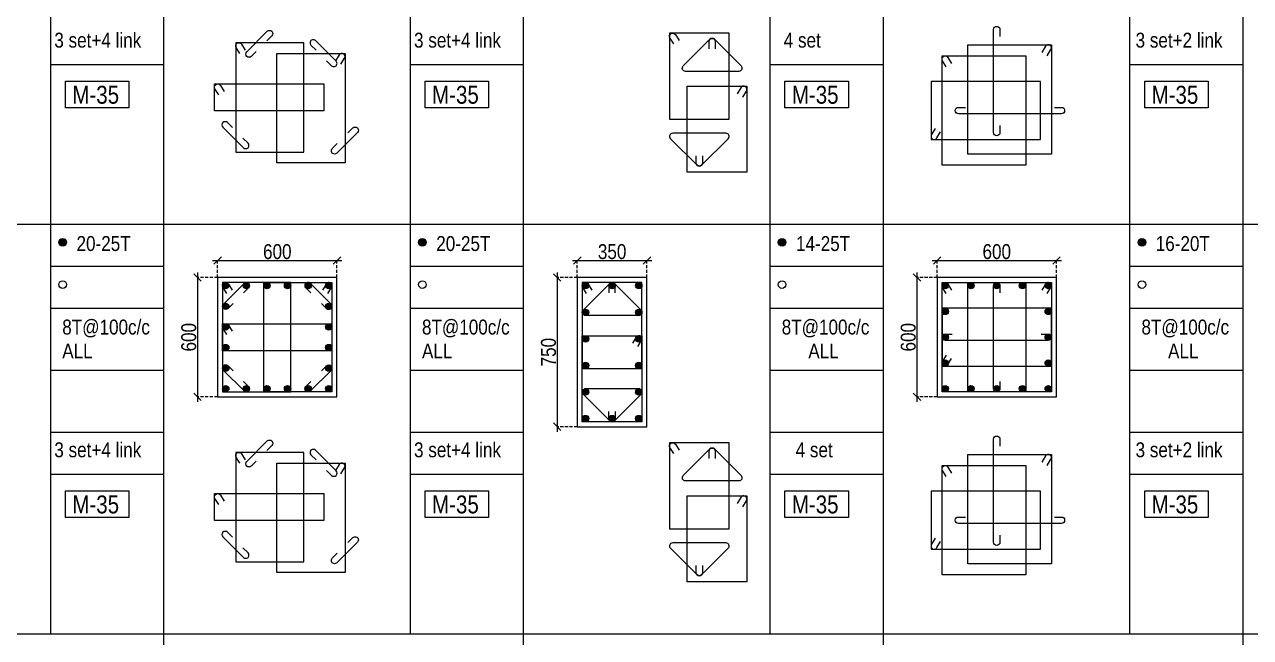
# Model space of a CAD drawing. Header units: millimetres. Extents: x 1112055 to 3390982, y -148532 to 766891.
# Drawn here: x 2561315 to 2585967, y 583427 to 595756 of the extents above; entities that cross this region are included whole.
import ezdxf
from ezdxf.enums import TextEntityAlignment as Align

# ---------------------------------------------------------------- set-up
doc = ezdxf.new("R2010")
doc.units = ezdxf.units.MM
doc.header["$PDMODE"] = 35
doc.header["$PDSIZE"] = -25
doc.linetypes.add('DASHED2', pattern=[0.375, 0.25, -0.125])
doc.linetypes.add('Hidden', pattern=[9.525, 6.35, -3.175])
for name, color, linetype, lineweight in [('B COL. SIZE DIM', 220, 'Continuous', 25), ('B COLSCH', 204, 'Continuous', 20), ('B COLUMN', 1, 'Hidden', 9), ('B STEEL', 34, 'Continuous', 15)]:
    doc.layers.add(name, color=color, linetype=linetype, lineweight=lineweight)
doc.layers.add('B TEXT', color=7, linetype='Continuous')
doc.styles.add('dim inside', font='romans.shx', dxfattribs={"width": 0.8, "height": 125})
doc.styles.add('SWINC', font='swissc.ttf')
doc.dimstyles.new('dim inside', dxfattribs={"dimtxt": 125, "dimasz": 100, "dimexe": 0, "dimexo": 0, "dimgap": 10, "dimtad": 0, "dimdec": 0, "dimzin": 0, "dimdsep": 46, "dimtxsty": 'dim inside', "dimblk": 'SMALL', "dimcen": 0.09, "dimadec": 0, "dimazin": 0, "dimtfac": 1, "dimtdec": 0, "dimtofl": 0, "dimtmove": 0, "dimatfit": 3, "dimfxl": 1, "dimtolj": 1, "dimtzin": 0, "dimarcsym": 2})

# ---------------------------------------------------------------- blocks, each defined once
blk = doc.blocks.new('_Oblique')
at = {"color": 0, "linetype": 'ByBlock', "lineweight": -2}
blk.add_line((-0.5, -0.5), (0.5, 0.5), dxfattribs=at)
blk = doc.blocks.new('*D5587')
at = {"layer": 'B COL. SIZE DIM', "color": 250, "lineweight": 9, "ltscale": 250, "transparency": 16777216}
blk.add_line((2572331, 591011), (2573931, 591011), dxfattribs=at)
at = {"layer": 'B COL. SIZE DIM', "color": 250, "linetype": 'DASHED2', "lineweight": 9, "ltscale": 250, "transparency": 16777216}
for p, q in [((2572431, 590666), (2572431, 591011)), ((2573831, 590666), (2573831, 591011))]:
    blk.add_line(p, q, dxfattribs=at)
at = {"layer": 'Defpoints', "color": 0, "lineweight": 40, "transparency": 16777216}
for p in [(2573831, 591011), (2572431, 590666), (2573831, 590666)]:
    blk.add_point(p, dxfattribs=at)
at = {"layer": 'B COL. SIZE DIM', "color": 250, "lineweight": 9, "transparency": 16777216, "xscale": 150, "yscale": 150, "zscale": 150, "rotation": 180}
blk.add_blockref('_Oblique', (2572431, 591011), dxfattribs=at)
at = {"layer": 'B COL. SIZE DIM', "color": 250, "lineweight": 9, "transparency": 16777216, "xscale": 150, "yscale": 150, "zscale": 150}
blk.add_blockref('_Oblique', (2573831, 591011), dxfattribs=at)
at = {"layer": 'B COL. SIZE DIM', "color": 6, "transparency": 16777216, "insert": (2573131, 591186), "char_height": 300, "attachment_point": 5, "style": 'SWINC'}
blk.add_mtext('\\A1;350', dxfattribs=at)
blk = doc.blocks.new('*D5588')
at = {"layer": 'B COL. SIZE DIM', "color": 250, "lineweight": 9, "ltscale": 250, "transparency": 16777216}
blk.add_line((2572027, 590766), (2572027, 587566), dxfattribs=at)
at = {"layer": 'B COL. SIZE DIM', "color": 250, "linetype": 'DASHED2', "lineweight": 9, "ltscale": 250, "transparency": 16777216}
for p, q in [((2572431, 590666), (2572027, 590666)), ((2572431, 587666), (2572027, 587666))]:
    blk.add_line(p, q, dxfattribs=at)
at = {"layer": 'Defpoints', "color": 0, "lineweight": 40, "transparency": 16777216}
for p in [(2572431, 590666), (2572027, 587666), (2572431, 587666)]:
    blk.add_point(p, dxfattribs=at)
at = {"layer": 'B COL. SIZE DIM', "color": 250, "lineweight": 9, "transparency": 16777216, "xscale": 150, "yscale": 150, "zscale": 150}
for p, rotation in [((2572027, 590666), 90), ((2572027, 587666), 270)]:
    blk.add_blockref('_Oblique', p, dxfattribs=dict(at, rotation=rotation))
at = {"layer": 'B COL. SIZE DIM', "color": 6, "transparency": 16777216, "insert": (2571852, 589166), "char_height": 300, "attachment_point": 5, "rotation": 90, "style": 'SWINC'}
blk.add_mtext('\\A1;750', dxfattribs=at)
blk = doc.blocks.new('*D5599')
at = {"layer": 'B COL. SIZE DIM', "color": 250, "lineweight": 9, "ltscale": 250, "transparency": 16777216}
blk.add_line((2579565, 591011), (2582165, 591011), dxfattribs=at)
at = {"layer": 'B COL. SIZE DIM', "color": 250, "linetype": 'DASHED2', "lineweight": 9, "ltscale": 250, "transparency": 16777216}
for p, q in [((2579665, 590666), (2579665, 591011)), ((2582065, 590666), (2582065, 591011))]:
    blk.add_line(p, q, dxfattribs=at)
at = {"layer": 'Defpoints', "color": 0, "lineweight": 40, "transparency": 16777216}
for p in [(2582065, 591011), (2579665, 590666), (2582065, 590666)]:
    blk.add_point(p, dxfattribs=at)
at = {"layer": 'B COL. SIZE DIM', "color": 250, "lineweight": 9, "transparency": 16777216, "xscale": 150, "yscale": 150, "zscale": 150, "rotation": 180}
blk.add_blockref('_Oblique', (2579665, 591011), dxfattribs=at)
at = {"layer": 'B COL. SIZE DIM', "color": 250, "lineweight": 9, "transparency": 16777216, "xscale": 150, "yscale": 150, "zscale": 150}
blk.add_blockref('_Oblique', (2582065, 591011), dxfattribs=at)
at = {"layer": 'B COL. SIZE DIM', "color": 6, "transparency": 16777216, "insert": (2580865, 591186), "char_height": 300, "attachment_point": 5, "style": 'SWINC'}
blk.add_mtext('\\A1;600', dxfattribs=at)
blk = doc.blocks.new('*D5600')
at = {"layer": 'B COL. SIZE DIM', "color": 250, "lineweight": 9, "ltscale": 250, "transparency": 16777216}
blk.add_line((2579261, 590766), (2579261, 588166), dxfattribs=at)
at = {"layer": 'B COL. SIZE DIM', "color": 250, "linetype": 'DASHED2', "lineweight": 9, "ltscale": 250, "transparency": 16777216}
for p, q in [((2579665, 590666), (2579261, 590666)), ((2579665, 588266), (2579261, 588266))]:
    blk.add_line(p, q, dxfattribs=at)
at = {"layer": 'Defpoints', "color": 0, "lineweight": 40, "transparency": 16777216}
for p in [(2579665, 590666), (2579261, 588266), (2579665, 588266)]:
    blk.add_point(p, dxfattribs=at)
at = {"layer": 'B COL. SIZE DIM', "color": 250, "lineweight": 9, "transparency": 16777216, "xscale": 150, "yscale": 150, "zscale": 150}
for p, rotation in [((2579261, 590666), 90), ((2579261, 588266), 270)]:
    blk.add_blockref('_Oblique', p, dxfattribs=dict(at, rotation=rotation))
at = {"layer": 'B COL. SIZE DIM', "color": 6, "transparency": 16777216, "insert": (2579086, 589466), "char_height": 300, "attachment_point": 5, "rotation": 90, "style": 'SWINC'}
blk.add_mtext('\\A1;600', dxfattribs=at)
blk = doc.blocks.new('*D5321')
at = {"layer": 'B COL. SIZE DIM', "color": 250, "lineweight": 9, "ltscale": 250, "transparency": 16777216}
blk.add_line((2565098, 591011), (2567698, 591011), dxfattribs=at)
at = {"layer": 'B COL. SIZE DIM', "color": 250, "linetype": 'DASHED2', "lineweight": 9, "ltscale": 250, "transparency": 16777216}
for p, q in [((2565198, 590666), (2565198, 591011)), ((2567598, 590666), (2567598, 591011))]:
    blk.add_line(p, q, dxfattribs=at)
at = {"layer": 'Defpoints', "color": 0, "lineweight": 40, "transparency": 16777216}
for p in [(2567598, 591011), (2565198, 590666), (2567598, 590666)]:
    blk.add_point(p, dxfattribs=at)
at = {"layer": 'B COL. SIZE DIM', "color": 250, "lineweight": 9, "transparency": 16777216, "xscale": 150, "yscale": 150, "zscale": 150, "rotation": 180}
blk.add_blockref('_Oblique', (2565198, 591011), dxfattribs=at)
at = {"layer": 'B COL. SIZE DIM', "color": 250, "lineweight": 9, "transparency": 16777216, "xscale": 150, "yscale": 150, "zscale": 150}
blk.add_blockref('_Oblique', (2567598, 591011), dxfattribs=at)
at = {"layer": 'B COL. SIZE DIM', "color": 6, "transparency": 16777216, "insert": (2566398, 591186), "char_height": 300, "attachment_point": 5, "style": 'SWINC'}
blk.add_mtext('\\A1;600', dxfattribs=at)
blk = doc.blocks.new('*D5322')
at = {"layer": 'B COL. SIZE DIM', "color": 250, "lineweight": 9, "ltscale": 250, "transparency": 16777216}
blk.add_line((2564794, 590766), (2564794, 588166), dxfattribs=at)
at = {"layer": 'B COL. SIZE DIM', "color": 250, "linetype": 'DASHED2', "lineweight": 9, "ltscale": 250, "transparency": 16777216}
for p, q in [((2565198, 590666), (2564794, 590666)), ((2565198, 588266), (2564794, 588266))]:
    blk.add_line(p, q, dxfattribs=at)
at = {"layer": 'Defpoints', "color": 0, "lineweight": 40, "transparency": 16777216}
for p in [(2565198, 590666), (2564794, 588266), (2565198, 588266)]:
    blk.add_point(p, dxfattribs=at)
at = {"layer": 'B COL. SIZE DIM', "color": 250, "lineweight": 9, "transparency": 16777216, "xscale": 150, "yscale": 150, "zscale": 150}
for p, rotation in [((2564794, 590666), 90), ((2564794, 588266), 270)]:
    blk.add_blockref('_Oblique', p, dxfattribs=dict(at, rotation=rotation))
at = {"layer": 'B COL. SIZE DIM', "color": 6, "transparency": 16777216, "insert": (2564619, 589466), "char_height": 300, "attachment_point": 5, "rotation": 90, "style": 'SWINC'}
blk.add_mtext('\\A1;600', dxfattribs=at)

msp = doc.modelspace()

# ---------------------------------------------------------------- hatches: boundary and pattern name
at = {"layer": 'B STEEL', "lineweight": 9, "ltscale": 0.5}
h = msp.add_hatch(color=34, dxfattribs=at)
edge = h.paths.add_edge_path()
edge.add_arc((2562082.3, 591375), 76.8, 0, 360)
h = msp.add_hatch(color=34, dxfattribs=at)
edge = h.paths.add_edge_path()
edge.add_arc((2569315.9, 591375), 76.8, 0, 360)
h = msp.add_hatch(color=34, dxfattribs=at)
edge = h.paths.add_edge_path()
edge.add_arc((2576549.4, 591375), 76.8, 0, 360)
h = msp.add_hatch(color=34, dxfattribs=at)
edge = h.paths.add_edge_path()
edge.add_arc((2583783, 591375), 76.8, 0, 360)
h = msp.add_hatch(color=34, dxfattribs=at)
edge = h.paths.add_edge_path()
edge.add_arc((2565361.5, 590501.8), 64, 0, 360)
h = msp.add_hatch(color=34, dxfattribs=at)
edge = h.paths.add_edge_path()
edge.add_arc((2565775.9, 590501.8), 64, 180, 540, ccw=False)
at = {"layer": 'B STEEL'}
h = msp.add_hatch(color=34, dxfattribs=at)
edge = h.paths.add_edge_path()
edge.add_arc((2566190.3, 590501.8), 64, 0, 360)
h = msp.add_hatch(color=34, dxfattribs=at)
edge = h.paths.add_edge_path()
edge.add_arc((2566604.7, 590501.8), 64, 0, 360)
at = {"layer": 'B STEEL', "lineweight": 9, "ltscale": 0.5}
h = msp.add_hatch(color=34, dxfattribs=at)
edge = h.paths.add_edge_path()
edge.add_arc((2567019.1, 590501.8), 64, 180, 540, ccw=False)
h = msp.add_hatch(color=34, dxfattribs=at)
edge = h.paths.add_edge_path()
edge.add_arc((2567433.5, 590501.8), 64, 180, 540, ccw=False)
h = msp.add_hatch(color=34, dxfattribs=at)
edge = h.paths.add_edge_path()
edge.add_arc((2572595.1, 590501.8), 64, 0, 360)
h = msp.add_hatch(color=34, dxfattribs=at)
edge = h.paths.add_edge_path()
edge.add_arc((2573131.1, 590501.8), 64, 180, 540, ccw=False)
h = msp.add_hatch(color=34, dxfattribs=at)
edge = h.paths.add_edge_path()
edge.add_arc((2573667, 590501.8), 64, 180, 540, ccw=False)
h = msp.add_hatch(color=34, dxfattribs=at)
edge = h.paths.add_edge_path()
edge.add_arc((2579828.6, 590501.8), 64, 0, 360)
h = msp.add_hatch(color=34, dxfattribs=at)
edge = h.paths.add_edge_path()
edge.add_arc((2580346.6, 590501.8), 64, 180, 540, ccw=False)
h = msp.add_hatch(color=34, dxfattribs=at)
edge = h.paths.add_edge_path()
edge.add_arc((2580864.6, 590501.8), 64, 180, 540, ccw=False)
h = msp.add_hatch(color=34, dxfattribs=at)
edge = h.paths.add_edge_path()
edge.add_arc((2581382.6, 590501.8), 64, 180, 540, ccw=False)
h = msp.add_hatch(color=34, dxfattribs=at)
edge = h.paths.add_edge_path()
edge.add_arc((2581900.6, 590501.8), 64, 180, 540, ccw=False)
h = msp.add_hatch(color=34, dxfattribs=at)
edge = h.paths.add_edge_path()
edge.add_arc((2565361.5, 590087.4), 64, 0, 360)
h = msp.add_hatch(color=34, dxfattribs=at)
edge = h.paths.add_edge_path()
edge.add_arc((2567433.5, 590087.4), 64, 180, 540, ccw=False)
at = {"layer": 'B STEEL', "lineweight": 30}
h = msp.add_hatch(color=34, dxfattribs=at)
edge = h.paths.add_edge_path()
edge.add_arc((2572595.1, 589967.4), 64, 0, 360)
h = msp.add_hatch(color=34, dxfattribs=at)
edge = h.paths.add_edge_path()
edge.add_arc((2573667, 589967.4), 64, 0, 360)
at = {"layer": 'B STEEL', "lineweight": 9, "ltscale": 0.5}
h = msp.add_hatch(color=34, dxfattribs=at)
edge = h.paths.add_edge_path()
edge.add_arc((2579828.6, 589983.8), 64, 180, 540, ccw=False)
h = msp.add_hatch(color=34, dxfattribs=at)
edge = h.paths.add_edge_path()
edge.add_arc((2581900.6, 589983.8), 64, 180, 540, ccw=False)
at = {"layer": 'B STEEL'}
h = msp.add_hatch(color=34, dxfattribs=at)
edge = h.paths.add_edge_path()
edge.add_arc((2565361.5, 589673), 64, 0, 360)
h = msp.add_hatch(color=34, dxfattribs=at)
edge = h.paths.add_edge_path()
edge.add_arc((2567433.5, 589673), 64, 0, 360)
at = {"layer": 'B STEEL', "lineweight": 30}
h = msp.add_hatch(color=34, dxfattribs=at)
edge = h.paths.add_edge_path()
edge.add_arc((2572595.1, 589433), 64, 0, 360)
h = msp.add_hatch(color=34, dxfattribs=at)
edge = h.paths.add_edge_path()
edge.add_arc((2573667, 589433), 64, 0, 360)
at = {"layer": 'B STEEL', "lineweight": 9, "ltscale": 0.5}
h = msp.add_hatch(color=34, dxfattribs=at)
edge = h.paths.add_edge_path()
edge.add_arc((2579828.6, 589465.8), 64, 180, 540, ccw=False)
h = msp.add_hatch(color=34, dxfattribs=at)
edge = h.paths.add_edge_path()
edge.add_arc((2581900.6, 589465.8), 64, 180, 540, ccw=False)
at = {"layer": 'B STEEL'}
h = msp.add_hatch(color=34, dxfattribs=at)
edge = h.paths.add_edge_path()
edge.add_arc((2565361.5, 589258.6), 64, 0, 360)
h = msp.add_hatch(color=34, dxfattribs=at)
edge = h.paths.add_edge_path()
edge.add_arc((2567433.5, 589258.6), 64, 0, 360)
at = {"layer": 'B STEEL', "lineweight": 30}
h = msp.add_hatch(color=34, dxfattribs=at)
edge = h.paths.add_edge_path()
edge.add_arc((2572595.1, 588898.6), 64, 0, 360)
h = msp.add_hatch(color=34, dxfattribs=at)
edge = h.paths.add_edge_path()
edge.add_arc((2573667, 588898.6), 64, 0, 360)
at = {"layer": 'B STEEL', "lineweight": 9, "ltscale": 0.5}
h = msp.add_hatch(color=34, dxfattribs=at)
edge = h.paths.add_edge_path()
edge.add_arc((2579828.6, 588947.8), 64, 180, 540, ccw=False)
h = msp.add_hatch(color=34, dxfattribs=at)
edge = h.paths.add_edge_path()
edge.add_arc((2581900.6, 588947.8), 64, 180, 540, ccw=False)
h = msp.add_hatch(color=34, dxfattribs=at)
edge = h.paths.add_edge_path()
edge.add_arc((2565361.5, 588844.2), 64, 0, 360)
h = msp.add_hatch(color=34, dxfattribs=at)
edge = h.paths.add_edge_path()
edge.add_arc((2567433.5, 588844.2), 64, 180, 540, ccw=False)
h = msp.add_hatch(color=34, dxfattribs=at)
edge = h.paths.add_edge_path()
edge.add_arc((2565361.5, 588429.9), 64, 0, 360, ccw=False)
h = msp.add_hatch(color=34, dxfattribs=at)
edge = h.paths.add_edge_path()
edge.add_arc((2565775.9, 588429.9), 64, -180, 180)
at = {"layer": 'B STEEL'}
h = msp.add_hatch(color=34, dxfattribs=at)
edge = h.paths.add_edge_path()
edge.add_arc((2566190.3, 588429.9), 64, 0, 360)
h = msp.add_hatch(color=34, dxfattribs=at)
edge = h.paths.add_edge_path()
edge.add_arc((2566604.7, 588429.9), 64, 0, 360)
at = {"layer": 'B STEEL', "lineweight": 9, "ltscale": 0.5}
h = msp.add_hatch(color=34, dxfattribs=at)
edge = h.paths.add_edge_path()
edge.add_arc((2567019.1, 588429.9), 64, -180, 180)
h = msp.add_hatch(color=34, dxfattribs=at)
edge = h.paths.add_edge_path()
edge.add_arc((2567433.5, 588429.9), 64, -180, 180)
h = msp.add_hatch(color=34, dxfattribs=at)
edge = h.paths.add_edge_path()
edge.add_arc((2579828.6, 588429.9), 64, 0, 360, ccw=False)
h = msp.add_hatch(color=34, dxfattribs=at)
edge = h.paths.add_edge_path()
edge.add_arc((2580346.6, 588429.9), 64, 180, 540, ccw=False)
h = msp.add_hatch(color=34, dxfattribs=at)
edge = h.paths.add_edge_path()
edge.add_arc((2580864.6, 588429.9), 64, 180, 540, ccw=False)
h = msp.add_hatch(color=34, dxfattribs=at)
edge = h.paths.add_edge_path()
edge.add_arc((2581382.6, 588429.9), 64, 180, 540, ccw=False)
h = msp.add_hatch(color=34, dxfattribs=at)
edge = h.paths.add_edge_path()
edge.add_arc((2581900.6, 588429.9), 64, -180, 180)
at = {"layer": 'B STEEL', "lineweight": 30}
h = msp.add_hatch(color=34, dxfattribs=at)
edge = h.paths.add_edge_path()
edge.add_arc((2572595.1, 588364.2), 64, 0, 360)
h = msp.add_hatch(color=34, dxfattribs=at)
edge = h.paths.add_edge_path()
edge.add_arc((2573667, 588364.2), 64, 0, 360)
at = {"layer": 'B STEEL', "lineweight": 9, "ltscale": 0.5}
h = msp.add_hatch(color=34, dxfattribs=at)
edge = h.paths.add_edge_path()
edge.add_arc((2572595.1, 587829.9), 64, 0, 360, ccw=False)
h = msp.add_hatch(color=34, dxfattribs=at)
edge = h.paths.add_edge_path()
edge.add_arc((2573131.1, 587829.9), 64, -180, 180)
h = msp.add_hatch(color=34, dxfattribs=at)
edge = h.paths.add_edge_path()
edge.add_arc((2573667, 587829.9), 64, -180, 180)

# ---------------------------------------------------------------- linework, layer by layer
at = {"layer": 'B COLSCH', "color": 250, "lineweight": 0}
for p, q in [((2561836.1, 649422.2), (2561836.1, 583503.5)), ((2564110.4, 649422.2), (2564110.4, 574628.3)), ((2569069.6, 649422.2), (2569069.6, 583503.5)), ((2571344, 649422.2), (2571344, 574628.3)), ((2576303.1, 649422.2), (2576303.1, 583503.5)), ((2578577.5, 649422.2), (2578577.5, 574628.3)), ((2583536.7, 649422.2), (2583536.7, 583503.5)), ((2585811.1, 649422.2), (2585811.1, 574628.3)), ((2561836.1, 594948.6), (2564110.4, 594948.6)), ((2569069.6, 594948.6), (2571344, 594948.6)), ((2576303.1, 594948.6), (2578577.5, 594948.6)), ((2583536.7, 594948.6), (2585811.1, 594948.6)), ((2487307.1, 591743.3), (2667535.6, 591743.3)), ((2561836.1, 590898.3), (2564110.4, 590898.3)), ((2569069.6, 590898.3), (2571344, 590898.3)), ((2576303.1, 590898.3), (2578577.5, 590898.3)), ((2583536.7, 590898.3), (2585811.1, 590898.3)), ((2561836.1, 590053.3), (2564110.4, 590053.3)), ((2569069.6, 590053.3), (2571344, 590053.3)), ((2576303.1, 590053.3), (2578577.5, 590053.3)), ((2583536.7, 590053.3), (2585811.1, 590053.3)), ((2561836.1, 588803.5), (2564110.4, 588803.5)), ((2569069.6, 588803.5), (2571344, 588803.5)), ((2576303.1, 588803.5), (2578577.5, 588803.5)), ((2583536.7, 588803.5), (2585811.1, 588803.5)), ((2561836.1, 587553.8), (2564110.4, 587553.8)), ((2569069.6, 587553.8), (2571344, 587553.8)), ((2576303.1, 587553.8), (2578577.5, 587553.8)), ((2583536.7, 587553.8), (2585811.1, 587553.8)), ((2561836.1, 586708.8), (2564110.4, 586708.8)), ((2569069.6, 586708.8), (2571344, 586708.8)), ((2576303.1, 586708.8), (2578577.5, 586708.8)), ((2583536.7, 586708.8), (2585811.1, 586708.8)), ((2487307.1, 583503.5), (2667535.6, 583503.5))]:
    msp.add_line(p, q, dxfattribs=at)
at = {"layer": 'B COLUMN', "color": 1, "linetype": 'ByBlock', "lineweight": 20}
for points in [[(2565197.5, 588265.8), (2567597.5, 588265.8), (2567597.5, 590665.8), (2565197.5, 590665.8)], [(2572431.1, 587665.8), (2573831.1, 587665.8), (2573831.1, 590665.8), (2572431.1, 590665.8)], [(2579664.6, 588265.8), (2582064.6, 588265.8), (2582064.6, 590665.8), (2579664.6, 590665.8)]]:
    msp.add_lwpolyline(points, close=True, dxfattribs=at)
at = {"layer": 'B STEEL', "color": 34, "lineweight": 9, "ltscale": 0.5}
for points in [[(2565974.6, 595215.5), (2565873.7, 595114.7, -1), (2565783.2, 595205.2), (2566197.6, 595619.6, -1), (2566288.1, 595529), (2566187.3, 595428.2)], [(2574368.9, 595364), (2574294.2, 595485.5, -1), (2574403.2, 595552.6), (2574478, 595431.1)], [(2580928.6, 593724.9), (2580928.6, 593582.2, -1), (2580800.6, 593582.2), (2580800.6, 595654.2, -1), (2580928.6, 595654.2), (2580928.6, 595511.5)], [(2565645.8, 595171), (2565571, 595292.5, -1), (2565680, 595359.6), (2565754.8, 595238.1)], [(2567389.2, 595028), (2567490.1, 594927.1, 1), (2567580.6, 595017.7), (2567166.2, 595432.1, 1), (2567075.7, 595341.5), (2567176.6, 595240.7)], [(2575206.2, 595269.9), (2575206.2, 595412.5, 1), (2575078.1, 595412.5), (2575078.1, 595269.9)], [(2581880.3, 595128.8), (2581955.1, 595250.3, 1), (2581846.1, 595317.4), (2581771.3, 595196)], [(2567677.2, 594956.5), (2567752, 595077.9, 1), (2567643, 595145), (2567568.2, 595023.6)], [(2579848.9, 594905.8), (2579774.1, 595027.3, -1), (2579883.1, 595094.4), (2579957.9, 594972.9)], [(2565219.8, 594342.3), (2565145.1, 594463.7, -1), (2565254.1, 594530.8), (2565328.9, 594409.4)], [(2575756.4, 594295.2), (2575831.1, 594416.7, 1), (2575722.1, 594483.8), (2575647.3, 594362.3)], [(2582023.5, 594088.8), (2582166.2, 594088.8, -1), (2582166.2, 593960.8), (2580094.2, 593960.8, -1), (2580094.2, 594088.8), (2580236.8, 594088.8)], [(2565495.5, 593681.9), (2565394.6, 593782.7, 1), (2565304.1, 593692.2), (2565718.5, 593277.8, 1), (2565809, 593368.3), (2565708.1, 593469.2)], [(2567817.8, 593574), (2567918.6, 593674.8, -1), (2568009.2, 593584.3), (2567594.8, 593169.9, -1), (2567504.2, 593260.4), (2567605.1, 593361.3)], [(2579627.6, 593661.9), (2579552.8, 593540.4, 1), (2579661.9, 593473.3), (2579736.6, 593594.8)], [(2574948.7, 593113.4), (2574948.7, 592970.7, -1), (2574820.6, 592970.7), (2574820.6, 593113.4)], [(2565381.8, 590346.8), (2565307, 590468.3, -1), (2565416, 590535.4), (2565490.8, 590413.9)], [(2565507.7, 590143), (2565406.8, 590042.2, -1), (2565316.3, 590132.7), (2565730.7, 590547.1, -1), (2565821.2, 590456.5), (2565720.3, 590355.7)], [(2567287.4, 590143), (2567388.2, 590042.2, 1), (2567478.8, 590132.7), (2567064.4, 590547.1, 1), (2566973.8, 590456.5), (2567074.7, 590355.7)], [(2567413.2, 590346.8), (2567488, 590468.3, 1), (2567379, 590535.4), (2567304.2, 590413.9)], [(2572615.3, 590346.8), (2572540.6, 590468.3, -1), (2572649.6, 590535.4), (2572724.4, 590413.9)], [(2573195.1, 590359.2), (2573195.1, 590501.8, 1), (2573067, 590501.8), (2573067, 590359.2)], [(2579848.9, 590346.8), (2579774.1, 590468.3, -1), (2579883.1, 590535.4), (2579957.9, 590413.9)], [(2580928.6, 588572.5), (2580928.6, 588429.9, -1), (2580800.6, 588429.9), (2580800.6, 590501.8, -1), (2580928.6, 590501.8), (2580928.6, 590359.2)], [(2581880.3, 590346.8), (2581955.1, 590468.3, 1), (2581846.1, 590535.4), (2581771.3, 590413.9)], [(2565381.8, 589518), (2565307, 589639.5, -1), (2565416, 589706.6), (2565490.8, 589585.1)], [(2573646.8, 589278), (2573721.6, 589399.5, 1), (2573612.5, 589466.6), (2573537.7, 589345.1)], [(2581757.9, 589529.9), (2581900.6, 589529.9, -1), (2581900.6, 589401.8), (2579828.6, 589401.8, -1), (2579828.6, 589529.9), (2579971.3, 589529.9)], [(2579848.9, 589102.9), (2579774.1, 588981.4, 1), (2579883.1, 588914.3), (2579957.9, 589035.8)], [(2565507.7, 588788.6), (2565406.8, 588889.5, 1), (2565316.3, 588799), (2565730.7, 588384.6, 1), (2565821.2, 588475.1), (2565720.3, 588576)], [(2567287.4, 588788.6), (2567388.2, 588889.5, -1), (2567478.8, 588799), (2567064.4, 588384.6, -1), (2566973.8, 588475.1), (2567074.7, 588576)], [(2573195.1, 587972.5), (2573195.1, 587829.9, -1), (2573067, 587829.9), (2573067, 587972.5)], [(2573195.1, 587972.5), (2573195.1, 587829.9, -1), (2573067, 587829.9), (2573067, 587972.5)], [(2580928.6, 585485), (2580928.6, 585342.4, -1), (2580800.6, 585342.4), (2580800.6, 587414.3, -1), (2580928.6, 587414.3), (2580928.6, 587271.7)], [(2565974.6, 586975.7), (2565873.7, 586874.8, -1), (2565783.2, 586965.3), (2566197.6, 587379.7, -1), (2566288.1, 587289.2), (2566187.3, 587188.3)], [(2567389.2, 586788.2), (2567490.1, 586687.3, 1), (2567580.6, 586777.8), (2567166.2, 587192.2, 1), (2567075.7, 587101.7), (2567176.6, 587000.8)], [(2574368.9, 587124.1), (2574294.2, 587245.6, -1), (2574403.2, 587312.7), (2574478, 587191.2)], [(2575206.2, 587030), (2575206.2, 587172.7, 1), (2575078.1, 587172.7), (2575078.1, 587030)], [(2565645.8, 586931.2), (2565571, 587052.7, -1), (2565680, 587119.8), (2565754.8, 586998.3)], [(2581880.3, 586889), (2581955.1, 587010.5, 1), (2581846.1, 587077.6), (2581771.3, 586956.1)], [(2567677.2, 586716.6), (2567752, 586838.1, 1), (2567643, 586905.2), (2567568.2, 586783.7)], [(2579848.9, 586665.9), (2579774.1, 586787.4, -1), (2579883.1, 586854.5), (2579957.9, 586733)], [(2565219.8, 586102.4), (2565145.1, 586223.9, -1), (2565254.1, 586291), (2565328.9, 586169.5)], [(2575756.4, 586055.3), (2575831.1, 586176.8, 1), (2575722.1, 586243.9), (2575647.3, 586122.5)], [(2582023.5, 585849), (2582166.2, 585849, -1), (2582166.2, 585721), (2580094.2, 585721, -1), (2580094.2, 585849), (2580236.8, 585849)], [(2565495.5, 585442), (2565394.6, 585542.9, 1), (2565304.1, 585452.4), (2565718.5, 585038, 1), (2565809, 585128.5), (2565708.1, 585229.4)], [(2567817.8, 585334.1), (2567918.6, 585435, -1), (2568009.2, 585344.4), (2567594.8, 584930.1, -1), (2567504.2, 585020.6), (2567605.1, 585121.5)], [(2579627.6, 585422), (2579552.8, 585300.5, 1), (2579661.9, 585233.4), (2579736.6, 585354.9)], [(2574948.7, 584873.5), (2574948.7, 584730.9, -1), (2574820.6, 584730.9), (2574820.6, 584873.5)]]:
    msp.add_lwpolyline(points, format="xyb", dxfattribs=at)
for points in [[(2574284.7, 593851.8), (2575484.7, 593851.8), (2575484.7, 595583), (2574284.7, 595583)], [(2565561.5, 593190.1), (2566932.7, 593190.1), (2566932.7, 595390.1), (2565561.5, 595390.1)], [(2581964.6, 595347.9), (2581964.6, 593147.9), (2580282.6, 593147.9), (2580282.6, 595347.9)], [(2567761.5, 592975.5), (2566390.3, 592975.5), (2566390.3, 595175.5), (2567761.5, 595175.5)], [(2581446.6, 595124.8), (2581446.6, 592924.8), (2579764.6, 592924.8), (2579764.6, 595124.8)], [(2579543.3, 593442.8), (2581743.3, 593442.8), (2581743.3, 594606.8), (2579543.3, 594606.8)], [(2565135.6, 594561.3), (2567335.6, 594561.3), (2567335.6, 594018.9), (2565135.6, 594018.9)], [(2574640.6, 594514.2), (2575840.6, 594514.2), (2575840.6, 592783), (2574640.6, 592783)], [(2565297.5, 588365.8), (2566668.7, 588365.8), (2566668.7, 590565.8), (2565297.5, 590565.8)], [(2567497.5, 588365.8), (2566126.3, 588365.8), (2566126.3, 590565.8), (2567497.5, 590565.8)], [(2572531.1, 588834.6), (2573731.1, 588834.6), (2573731.1, 590565.8), (2572531.1, 590565.8)], [(2581446.6, 590565.8), (2581446.6, 588365.8), (2579764.6, 588365.8), (2579764.6, 590565.8)], [(2581964.6, 590565.8), (2581964.6, 588365.8), (2580282.6, 588365.8), (2580282.6, 590565.8)], [(2579764.6, 588883.8), (2581964.6, 588883.8), (2581964.6, 590047.8), (2579764.6, 590047.8)], [(2565297.5, 589737), (2567497.5, 589737), (2567497.5, 589194.6), (2565297.5, 589194.6)], [(2572531.1, 589497), (2573731.1, 589497), (2573731.1, 587765.8), (2572531.1, 587765.8)], [(2574284.7, 585612), (2575484.7, 585612), (2575484.7, 587343.2), (2574284.7, 587343.2)], [(2565561.5, 584950.2), (2566932.7, 584950.2), (2566932.7, 587150.2), (2565561.5, 587150.2)], [(2581964.6, 587108.1), (2581964.6, 584908.1), (2580282.6, 584908.1), (2580282.6, 587108.1)], [(2567761.5, 584735.7), (2566390.3, 584735.7), (2566390.3, 586935.7), (2567761.5, 586935.7)], [(2581446.6, 586885), (2581446.6, 584685), (2579764.6, 584685), (2579764.6, 586885)], [(2565135.6, 586321.5), (2567335.6, 586321.5), (2567335.6, 585779), (2565135.6, 585779)], [(2574640.6, 586274.4), (2575840.6, 586274.4), (2575840.6, 584543.2), (2574640.6, 584543.2)], [(2579543.3, 585203), (2581743.3, 585203), (2581743.3, 586367), (2579543.3, 586367)]]:
    msp.add_lwpolyline(points, close=True, dxfattribs=at)
for points in [[(2575187.3, 595457.9), (2575723.3, 594923.5, -0.6687154), (2575678.1, 594814.1), (2574606.2, 594814.1, -0.6687154), (2574561, 594923.5), (2575096.9, 595457.9, -0.4133445)], [(2574929.9, 592925.4), (2575465.8, 593459.8, 0.6687154), (2575420.6, 593569.1), (2574348.7, 593569.1, 0.6687154), (2574303.5, 593459.8), (2574839.5, 592925.4, 0.4133445)], [(2573176.3, 590547.1), (2573712.2, 590012.8, -0.6687154), (2573667, 589903.4), (2572595.1, 589903.4, -0.6687154), (2572549.9, 590012.8), (2573085.9, 590547.1, -0.4133445)], [(2573176.3, 587784.5), (2573712.2, 588318.9, 0.6687154), (2573667, 588428.3), (2572595.1, 588428.3, 0.6687154), (2572549.9, 588318.9), (2573085.9, 587784.5, 0.4133445)], [(2575187.3, 587218), (2575723.3, 586683.6, -0.6687154), (2575678.1, 586574.3), (2574606.2, 586574.3, -0.6687154), (2574561, 586683.6), (2575096.9, 587218, -0.4133445)], [(2574929.9, 584685.5), (2575465.8, 585219.9, 0.6687154), (2575420.6, 585329.3), (2574348.7, 585329.3, 0.6687154), (2574303.5, 585219.9), (2574839.5, 584685.5, 0.4133445)]]:
    msp.add_lwpolyline(points, format="xyb", close=True, dxfattribs=at)
for centre, radius in [((2562082.3, 591375), 76.8), ((2569315.9, 591375), 76.8), ((2576549.4, 591375), 76.8), ((2583783, 591375), 76.8), ((2562082.3, 590524.7), 76.8), ((2565361.5, 590501.8), 64), ((2565775.9, 590501.8), 64), ((2566190.3, 590501.8), 64), ((2566604.7, 590501.8), 64), ((2567019.1, 590501.8), 64), ((2567433.5, 590501.8), 64), ((2569315.9, 590524.7), 76.8), ((2572595.1, 590501.8), 64), ((2573131.1, 590501.8), 64), ((2573667, 590501.8), 64), ((2576549.4, 590524.7), 76.8), ((2579828.6, 590501.8), 64), ((2580346.6, 590501.8), 64), ((2580864.6, 590501.8), 64), ((2581382.6, 590501.8), 64), ((2581900.6, 590501.8), 64), ((2583783, 590524.7), 76.8), ((2565361.5, 590087.4), 64), ((2567433.5, 590087.4), 64), ((2572595.1, 589967.4), 64), ((2573667, 589967.4), 64), ((2579828.6, 589983.8), 64), ((2581900.6, 589983.8), 64), ((2565361.5, 589673), 64), ((2567433.5, 589673), 64), ((2572595.1, 589433), 64), ((2573667, 589433), 64), ((2579828.6, 589465.8), 64), ((2581900.6, 589465.8), 64), ((2565361.5, 589258.6), 64), ((2567433.5, 589258.6), 64), ((2572595.1, 588898.6), 64), ((2573667, 588898.6), 64), ((2579828.6, 588947.8), 64), ((2581900.6, 588947.8), 64), ((2565361.5, 588844.2), 64), ((2567433.5, 588844.2), 64), ((2565361.5, 588429.9), 64), ((2565775.9, 588429.9), 64), ((2566190.3, 588429.9), 64), ((2566604.7, 588429.9), 64), ((2567019.1, 588429.9), 64), ((2567433.5, 588429.9), 64), ((2579828.6, 588429.9), 64), ((2580346.6, 588429.9), 64), ((2580864.6, 588429.9), 64), ((2581382.6, 588429.9), 64), ((2581900.6, 588429.9), 64), ((2572595.1, 588364.2), 64), ((2573667, 588364.2), 64), ((2572595.1, 587829.9), 64), ((2573131.1, 587829.9), 64), ((2573667, 587829.9), 64)]:
    msp.add_circle(centre, radius, dxfattribs=at)
at = {"layer": 'B TEXT', "color": 1}
for points in [[(2562139.7, 594619.6), (2563414.3, 594619.6), (2563414.3, 594081.6), (2562139.7, 594081.6)], [(2569373.3, 594619.6), (2570647.9, 594619.6), (2570647.9, 594081.6), (2569373.3, 594081.6)], [(2576606.8, 594619.6), (2577881.4, 594619.6), (2577881.4, 594081.6), (2576606.8, 594081.6)], [(2583840.3, 594619.6), (2585114.9, 594619.6), (2585114.9, 594081.6), (2583840.3, 594081.6)], [(2562139.7, 586379.7), (2563414.3, 586379.7), (2563414.3, 585841.8), (2562139.7, 585841.8)], [(2569373.3, 586379.7), (2570647.9, 586379.7), (2570647.9, 585841.8), (2569373.3, 585841.8)], [(2576606.8, 586379.7), (2577881.4, 586379.7), (2577881.4, 585841.8), (2576606.8, 585841.8)], [(2583840.3, 586379.7), (2585114.9, 586379.7), (2585114.9, 585841.8), (2583840.3, 585841.8)]]:
    msp.add_lwpolyline(points, close=True, dxfattribs=at)

# ---------------------------------------------------------------- texts
at = {"layer": 'B TEXT', "style": 'SWINC'}
for s, p in [('3 set+4 link', (2561914.3, 595291.1)), ('3 set+4 link', (2569147.8, 595291.1)), ('4 set', (2576581.5, 595291.1)), ('3 set+2 link', (2583656.2, 595291.1)), ('20-25T', (2562360.8, 591200.4)), ('20-25T', (2569594.4, 591200.4)), ('14-25T', (2576827.9, 591200.4)), ('16-20T', (2584061.5, 591200.4)), ('8T@100c/c', (2562073.9, 589520.6)), ('8T@100c/c', (2569307.5, 589520.6)), ('8T@100c/c', (2576541, 589520.6)), ('8T@100c/c', (2583774.5, 589520.6)), ('ALL', (2562073.9, 589038.8)), ('ALL', (2569307.5, 589038.8)), ('ALL', (2577075.7, 589038.8)), ('ALL', (2584309.3, 589038.8)), ('3 set+4 link', (2561914.3, 587051.3)), ('3 set+4 link', (2569147.8, 587051.3)), ('4 set', (2576820.7, 587051.3)), ('3 set+2 link', (2583656.2, 587051.3))]:
    msp.add_text(s, height=300, dxfattribs=at).set_placement(p)
at = {"layer": 'B TEXT', "color": 1, "style": 'SWINC'}
for p in [(2562277.1, 594055.1), (2569510.6, 594055.1), (2576744.2, 594055.1), (2583977.7, 594055.1), (2562277.1, 585815.2), (2569510.6, 585815.2), (2576744.2, 585815.2), (2583977.7, 585815.2)]:
    msp.add_text('M-35', height=360, dxfattribs=at).set_placement(p, align=Align.BOTTOM_LEFT)

# ---------------------------------------------------------------- dimensions: what is measured, and where the dimension line sits
at = {"layer": 'B COL. SIZE DIM', "color": 250, "ltscale": 250}
for base, p1, p2, picture, middle in [((2567597.5, 591010.8), (2565197.5, 590665.8), (2567597.5, 590665.8), '*D5321', (2566397.5, 591185.8)), ((2573831.1, 591010.8), (2572431.1, 590665.8), (2573831.1, 590665.8), '*D5587', (2573131.1, 591185.8)), ((2582064.6, 591010.8), (2579664.6, 590665.8), (2582064.6, 590665.8), '*D5599', (2580864.6, 591185.8))]:
    dim = msp.add_linear_dim(base=base, p1=p1, p2=p2, dimstyle='dim inside', override={"dimtxt": 300, "dimasz": 150, "dimgap": 25, "dimtad": 3, "dimlfac": 0.25, "dimtxsty": 'SWINC', "dimblk1": 'Oblique', "dimblk2": 'Oblique', "dimsah": 1, "dimdle": 100, "dimclrd": 250, "dimclre": 250, "dimclrt": 6, "dimfxl": 1000, "dimlwd": 9, "dimlwe": 9}, dxfattribs=at)
    dim.commit()
    dim.dimension.update_dxf_attribs({"geometry": picture, "text_midpoint": middle})
for base, p1, p2, picture, middle in [((2564793.6, 588265.8), (2565197.5, 590665.8), (2565197.5, 588265.8), '*D5322', (2564618.6, 589465.8)), ((2572027.2, 587665.8), (2572431.1, 590665.8), (2572431.1, 587665.8), '*D5588', (2571852.2, 589165.8)), ((2579260.7, 588265.8), (2579664.6, 590665.8), (2579664.6, 588265.8), '*D5600', (2579085.7, 589465.8))]:
    dim = msp.add_linear_dim(base=base, p1=p1, p2=p2, angle=90, dimstyle='dim inside', override={"dimtxt": 300, "dimasz": 150, "dimgap": 25, "dimtad": 3, "dimlfac": 0.25, "dimtxsty": 'SWINC', "dimblk1": 'Oblique', "dimblk2": 'Oblique', "dimsah": 1, "dimdle": 100, "dimclrd": 250, "dimclre": 250, "dimclrt": 6, "dimfxl": 1000, "dimlwd": 9, "dimlwe": 9}, dxfattribs=at)
    dim.commit()
    dim.dimension.update_dxf_attribs({"geometry": picture, "text_midpoint": middle})

doc.saveas('drawing.dxf')
